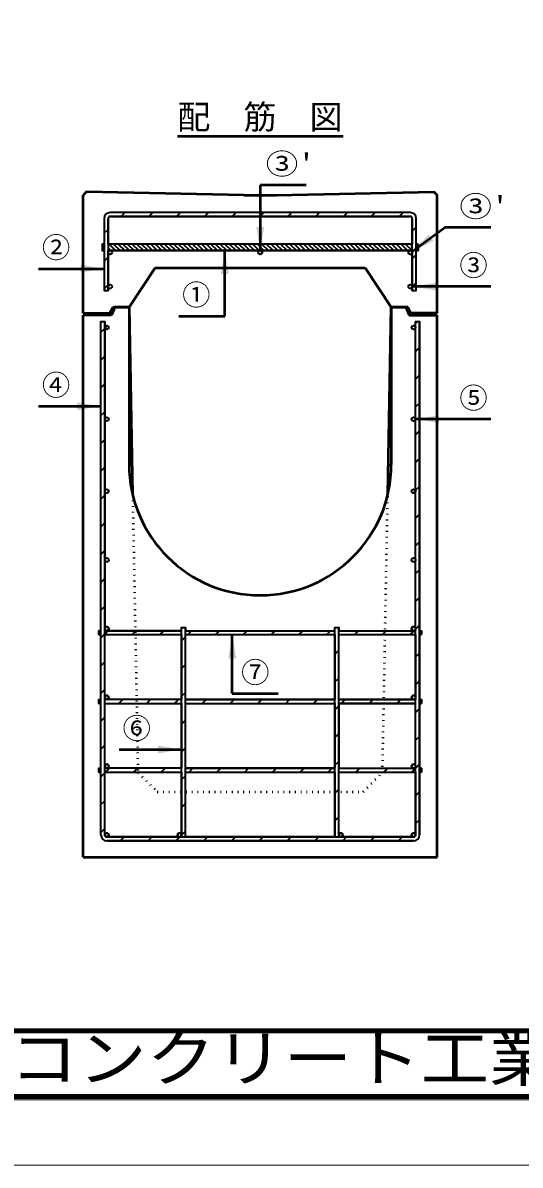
# Model space of a CAD drawing. Units: millimetres, scale not verified. Extents: x -2102 to 2102, y -1485 to 1485.
# Drawn here: x -1067 to -308, y -1485 to 259 of the extents above; entities that cross this region are included whole.
import ezdxf
from ezdxf.enums import TextEntityAlignment as Align

# ---------------------------------------------------------------- set-up
doc = ezdxf.new("R2010")
doc.units = ezdxf.units.MM
doc.header["$LTSCALE"] = 5
doc.linetypes.add('DOTTED', pattern=[1.75, 0.25, -1.5])
doc.layers.add('0-0_V-nasSTD', color=7, linetype='Continuous', lineweight=35)
doc.layers.add('0-1_0', color=7, linetype='Continuous', lineweight=50)
doc.styles.add('ＭＳ ゴシック', font='')
doc.styles.get('ＭＳ ゴシック').set_extended_font_data('MS Gothic')

msp = doc.modelspace()

# ---------------------------------------------------------------- linework, layer by layer
at = {"layer": '0-0_V-nasSTD', "lineweight": 50}
for p, q in [((-704.971, 11.744), (-704.971, -88.256)), ((-634.971, 11.744), (-704.971, 11.744)), ((-759.071, -188.256), (-759.071, -88.256)), ((-1042.971, -115.95), (-942.971, -115.95)), ((-352.971, -143.256), (-472.971, -143.256)), ((-829.071, -188.256), (-759.071, -188.256)), ((-1042.971, -326.063), (-947.971, -326.063)), ((-352.971, -345.756), (-467.971, -345.756)), ((-747.538, -764.756), (-747.538, -674.756)), ((-747.538, -764.756), (-677.538, -764.756)), ((-919.971, -850.264), (-824.971, -850.264))]:
    msp.add_line(p, q, dxfattribs=at)
at = {"layer": '0-0_V-nasSTD'}
for p, q in [((-475.971, -30.256), (-933.971, -30.256)), ((-475.971, -30.256), (-933.971, -30.256)), ((-917.333, -36.256), (-911.333, -30.256)), ((-874.906, -36.256), (-868.906, -30.256)), ((-832.48, -36.256), (-826.48, -30.256)), ((-790.053, -36.256), (-784.053, -30.256)), ((-747.627, -36.256), (-741.627, -30.256)), ((-705.201, -36.256), (-699.201, -30.256)), ((-662.774, -36.256), (-656.774, -30.256)), ((-620.348, -36.256), (-614.348, -30.256)), ((-577.921, -36.256), (-571.921, -30.256)), ((-535.495, -36.256), (-529.495, -30.256)), ((-493.068, -36.256), (-487.068, -30.256)), ((-942.971, -39.256), (-942.971, -149.256)), ((-942.971, -39.256), (-942.971, -78.256)), ((-936.971, -39.256), (-936.971, -149.256)), ((-936.971, -78.256), (-936.971, -39.256)), ((-475.971, -36.256), (-933.971, -36.256)), ((-933.971, -36.256), (-475.971, -36.256)), ((-472.971, -149.256), (-472.971, -39.256)), ((-472.971, -39.256), (-472.971, -78.256)), ((-466.971, -149.256), (-466.971, -39.256)), ((-466.971, -78.256), (-466.971, -39.256)), ((-942.971, -61.894), (-936.971, -55.894)), ((-472.971, -58.584), (-466.971, -52.584)), ((-945.971, -78.256), (-945.971, -88.256)), ((-945.971, -78.256), (-942.971, -78.256)), ((-945.971, -82.05), (-942.971, -85.05)), ((-472.971, -78.256), (-936.971, -78.256)), ((-936.971, -83.979), (-932.694, -88.256)), ((-935.623, -78.256), (-925.623, -88.256)), ((-928.552, -78.256), (-918.552, -88.256)), ((-921.481, -78.256), (-911.481, -88.256)), ((-914.41, -78.256), (-904.41, -88.256)), ((-907.339, -78.256), (-897.339, -88.256)), ((-900.268, -78.256), (-890.268, -88.256)), ((-893.197, -78.256), (-883.197, -88.256)), ((-886.126, -78.256), (-876.126, -88.256)), ((-879.055, -78.256), (-869.055, -88.256)), ((-871.984, -78.256), (-861.984, -88.256)), ((-864.912, -78.256), (-854.912, -88.256)), ((-857.841, -78.256), (-847.841, -88.256)), ((-850.77, -78.256), (-840.77, -88.256)), ((-843.699, -78.256), (-833.699, -88.256)), ((-836.628, -78.256), (-826.628, -88.256)), ((-829.557, -78.256), (-819.557, -88.256)), ((-822.486, -78.256), (-812.486, -88.256)), ((-815.415, -78.256), (-805.415, -88.256)), ((-808.344, -78.256), (-798.344, -88.256)), ((-801.273, -78.256), (-791.273, -88.256)), ((-794.202, -78.256), (-784.202, -88.256)), ((-787.131, -78.256), (-777.131, -88.256)), ((-780.06, -78.256), (-770.06, -88.256)), ((-772.989, -78.256), (-762.989, -88.256)), ((-765.918, -78.256), (-755.918, -88.256)), ((-758.846, -78.256), (-748.846, -88.256)), ((-751.775, -78.256), (-741.775, -88.256)), ((-744.704, -78.256), (-734.704, -88.256)), ((-737.633, -78.256), (-727.633, -88.256)), ((-730.562, -78.256), (-720.562, -88.256)), ((-723.491, -78.256), (-713.491, -88.256)), ((-716.42, -78.256), (-706.42, -88.256)), ((-709.349, -78.256), (-699.349, -88.256)), ((-702.278, -78.256), (-692.278, -88.256)), ((-695.207, -78.256), (-685.207, -88.256)), ((-688.136, -78.256), (-678.136, -88.256)), ((-681.065, -78.256), (-671.065, -88.256)), ((-673.994, -78.256), (-663.994, -88.256)), ((-666.923, -78.256), (-656.923, -88.256)), ((-659.852, -78.256), (-649.852, -88.256)), ((-652.78, -78.256), (-642.78, -88.256)), ((-645.709, -78.256), (-635.709, -88.256)), ((-638.638, -78.256), (-628.638, -88.256)), ((-631.567, -78.256), (-621.567, -88.256)), ((-624.496, -78.256), (-614.496, -88.256)), ((-617.425, -78.256), (-607.425, -88.256)), ((-610.354, -78.256), (-600.354, -88.256)), ((-603.283, -78.256), (-593.283, -88.256)), ((-596.212, -78.256), (-586.212, -88.256)), ((-589.141, -78.256), (-579.141, -88.256)), ((-582.07, -78.256), (-572.07, -88.256)), ((-574.999, -78.256), (-564.999, -88.256)), ((-567.928, -78.256), (-557.928, -88.256)), ((-560.857, -78.256), (-550.857, -88.256)), ((-553.785, -78.256), (-543.785, -88.256)), ((-546.714, -78.256), (-536.714, -88.256)), ((-539.643, -78.256), (-529.643, -88.256)), ((-532.572, -78.256), (-522.572, -88.256)), ((-525.501, -78.256), (-515.501, -88.256)), ((-518.43, -78.256), (-508.43, -88.256)), ((-511.359, -78.256), (-501.359, -88.256)), ((-504.288, -78.256), (-494.288, -88.256)), ((-497.217, -78.256), (-487.217, -88.256)), ((-490.146, -78.256), (-480.146, -88.256)), ((-483.075, -78.256), (-473.075, -88.256)), ((-476.004, -78.256), (-472.971, -81.289)), ((-466.971, -78.256), (-463.971, -78.256)), ((-463.971, -78.256), (-466.971, -78.256)), ((-466.971, -80.217), (-463.971, -83.217)), ((-463.971, -78.256), (-463.971, -88.256)), ((-945.971, -88.256), (-942.971, -88.256)), ((-942.971, -104.32), (-936.971, -98.32)), ((-472.971, -88.256), (-936.971, -88.256)), ((-932.546, -93.896), (-931.331, -92.68)), ((-704.767, -94.249), (-701.978, -91.459)), ((-475.971, -88.256), (-472.971, -88.256)), ((-472.971, -101.011), (-466.971, -95.011)), ((-466.971, -87.289), (-466.004, -88.256)), ((-466.971, -88.256), (-463.971, -88.256)), ((-472.971, -143.437), (-466.971, -137.437)), ((-942.971, -146.747), (-936.971, -140.747)), ((-942.971, -149.256), (-936.971, -149.256)), ((-475.783, -146.25), (-472.977, -143.443)), ((-472.971, -149.256), (-466.971, -149.256)), ((-947.971, -196.756), (-941.971, -196.756)), ((-947.971, -980.756), (-947.971, -196.756)), ((-947.971, -213.126), (-941.971, -207.126)), ((-941.971, -980.756), (-941.971, -196.756)), ((-941.744, -206.899), (-937.827, -202.982)), ((-473.97, -205.816), (-470.911, -202.756)), ((-467.971, -196.756), (-461.971, -196.756)), ((-467.971, -980.756), (-467.971, -196.756)), ((-467.971, -199.816), (-464.91, -196.756)), ((-461.971, -980.756), (-461.971, -196.756)), ((-467.971, -242.243), (-461.971, -236.243)), ((-947.971, -255.552), (-941.971, -249.552)), ((-467.971, -284.669), (-461.971, -278.669)), ((-947.971, -297.979), (-941.971, -291.979)), ((-467.971, -327.095), (-461.971, -321.095)), ((-947.971, -340.405), (-941.971, -334.405)), ((-467.971, -369.522), (-461.971, -363.522)), ((-947.971, -382.831), (-941.971, -376.831)), ((-467.971, -411.948), (-461.971, -405.948)), ((-947.971, -425.258), (-941.971, -419.258)), ((-467.971, -454.375), (-461.971, -448.375)), ((-947.971, -467.684), (-941.971, -461.684)), ((-939.042, -458.755), (-935.972, -455.685)), ((-472.122, -458.526), (-468.201, -454.604)), ((-947.971, -510.111), (-941.971, -504.111)), ((-467.971, -496.801), (-461.971, -490.801)), ((-467.971, -539.227), (-461.971, -533.227)), ((-947.971, -552.537), (-941.971, -546.537)), ((-467.971, -581.654), (-461.971, -575.654)), ((-947.971, -594.963), (-941.971, -588.963)), ((-467.971, -624.08), (-461.971, -618.08)), ((-947.971, -637.39), (-941.971, -631.39)), ((-467.971, -666.507), (-461.971, -660.507)), ((-950.971, -668.756), (-950.971, -674.756)), ((-950.971, -668.756), (-947.971, -668.756)), ((-950.971, -674.756), (-947.971, -674.756)), ((-947.971, -679.816), (-936.91, -668.756)), ((-824.971, -668.756), (-941.971, -668.756)), ((-941.971, -674.756), (-824.971, -674.756)), ((-900.484, -674.756), (-894.484, -668.756)), ((-858.057, -674.756), (-852.057, -668.756)), ((-824.971, -983.756), (-824.971, -663.756)), ((-824.971, -663.756), (-818.971, -663.756)), ((-824.971, -684.095), (-818.971, -678.095)), ((-818.971, -983.756), (-818.971, -663.756)), ((-818.971, -668.756), (-590.971, -668.756)), ((-818.971, -674.756), (-590.971, -674.756)), ((-815.631, -674.756), (-809.631, -668.756)), ((-773.205, -674.756), (-767.205, -668.756)), ((-730.778, -674.756), (-724.778, -668.756)), ((-688.352, -674.756), (-682.352, -668.756)), ((-645.925, -674.756), (-639.925, -668.756)), ((-603.499, -674.756), (-597.499, -668.756)), ((-590.971, -983.756), (-590.971, -663.756)), ((-590.971, -663.756), (-584.971, -663.756)), ((-584.971, -983.756), (-584.971, -663.756)), ((-584.971, -668.756), (-467.971, -668.756)), ((-584.971, -674.756), (-467.971, -674.756)), ((-561.073, -674.756), (-555.073, -668.756)), ((-518.646, -674.756), (-512.646, -668.756)), ((-476.22, -674.756), (-470.22, -668.756)), ((-470.087, -668.622), (-468.104, -666.64)), ((-461.971, -674.756), (-458.971, -674.756)), ((-590.971, -704.654), (-584.971, -698.654)), ((-467.971, -708.933), (-461.971, -702.933)), ((-947.971, -722.243), (-941.971, -716.243)), ((-824.971, -726.522), (-818.971, -720.522)), ((-590.971, -747.08), (-584.971, -741.08)), ((-467.971, -751.359), (-461.971, -745.359)), ((-947.971, -764.669), (-941.971, -758.669)), ((-824.971, -768.948), (-818.971, -762.948)), ((-950.971, -773.756), (-950.971, -779.756)), ((-950.971, -773.756), (-947.971, -773.756)), ((-950.971, -779.756), (-947.971, -779.756)), ((-824.971, -773.756), (-941.971, -773.756)), ((-941.971, -779.756), (-824.971, -779.756)), ((-920.631, -779.756), (-914.631, -773.756)), ((-878.205, -779.756), (-872.205, -773.756)), ((-835.778, -779.756), (-829.778, -773.756)), ((-818.971, -773.756), (-590.971, -773.756)), ((-818.971, -779.756), (-590.971, -779.756)), ((-793.352, -779.756), (-787.352, -773.756)), ((-750.925, -779.756), (-744.925, -773.756)), ((-708.499, -779.756), (-702.499, -773.756)), ((-666.073, -779.756), (-660.073, -773.756)), ((-623.646, -779.756), (-617.646, -773.756)), ((-590.971, -789.507), (-584.971, -783.507)), ((-584.971, -773.756), (-467.971, -773.756)), ((-584.971, -779.756), (-467.971, -779.756)), ((-581.22, -779.756), (-575.22, -773.756)), ((-538.793, -779.756), (-532.793, -773.756)), ((-496.367, -779.756), (-490.367, -773.756)), ((-461.971, -779.756), (-458.971, -779.756)), ((-947.971, -807.095), (-941.971, -801.095)), ((-467.971, -793.786), (-461.971, -787.786)), ((-824.971, -811.375), (-818.971, -805.375)), ((-590.971, -831.933), (-584.971, -825.933)), ((-467.971, -836.212), (-461.971, -830.212)), ((-947.971, -849.522), (-941.971, -843.522)), ((-824.971, -853.801), (-818.971, -847.801)), ((-590.971, -874.359), (-584.971, -868.359)), ((-950.971, -878.756), (-950.971, -884.756)), ((-950.971, -878.756), (-947.971, -878.756)), ((-950.971, -884.756), (-947.971, -884.756)), ((-947.971, -891.948), (-941.971, -885.948)), ((-941.971, -875.756), (-941.971, -878.756)), ((-824.971, -878.756), (-941.971, -878.756)), ((-941.971, -884.756), (-824.971, -884.756)), ((-941.971, -980.756), (-941.971, -884.756)), ((-940.778, -884.756), (-934.778, -878.756)), ((-898.352, -884.756), (-892.352, -878.756)), ((-855.925, -884.756), (-849.925, -878.756)), ((-818.971, -878.756), (-590.971, -878.756)), ((-818.971, -884.756), (-590.971, -884.756)), ((-813.499, -884.756), (-807.499, -878.756)), ((-771.073, -884.756), (-765.073, -878.756)), ((-728.646, -884.756), (-722.646, -878.756)), ((-686.22, -884.756), (-680.22, -878.756)), ((-643.793, -884.756), (-637.793, -878.756)), ((-601.367, -884.756), (-595.367, -878.756)), ((-584.971, -878.756), (-467.971, -878.756)), ((-584.971, -884.756), (-467.971, -884.756)), ((-558.941, -884.756), (-552.941, -878.756)), ((-516.514, -884.756), (-510.514, -878.756)), ((-474.088, -884.756), (-468.088, -878.756)), ((-467.971, -878.639), (-461.971, -872.639)), ((-461.971, -884.756), (-458.971, -884.756)), ((-824.971, -896.227), (-818.971, -890.227)), ((-590.971, -916.786), (-584.971, -910.786)), ((-467.971, -921.065), (-461.971, -915.065)), ((-947.971, -934.375), (-941.971, -928.375)), ((-824.971, -938.654), (-818.971, -932.654)), ((-590.971, -959.212), (-584.971, -953.212)), ((-467.971, -963.492), (-461.971, -957.492)), ((-947.971, -976.801), (-941.971, -970.801)), ((-824.971, -981.08), (-818.971, -975.08)), ((-947.971, -980.756), (-947.971, -980.756)), ((-941.971, -980.756), (-941.971, -980.756)), ((-941.971, -980.756), (-941.971, -980.756)), ((-938.971, -983.756), (-470.971, -983.756)), ((-938.971, -989.756), (-470.971, -989.756)), ((-470.971, -989.756), (-938.971, -989.756)), ((-918.499, -989.756), (-912.499, -983.756)), ((-876.073, -989.756), (-870.073, -983.756)), ((-833.646, -989.756), (-827.646, -983.756)), ((-827.626, -983.736), (-824.991, -981.1)), ((-791.22, -989.756), (-785.22, -983.756)), ((-748.793, -989.756), (-742.793, -983.756)), ((-706.367, -989.756), (-700.367, -983.756)), ((-663.941, -989.756), (-657.941, -983.756)), ((-621.514, -989.756), (-615.514, -983.756)), ((-579.088, -989.756), (-573.088, -983.756)), ((-536.661, -989.756), (-530.661, -983.756)), ((-494.235, -989.756), (-488.235, -983.756))]:
    msp.add_line(p, q, dxfattribs=at)
at = {"layer": '0-0_V-nasSTD', "lineweight": 18}
for points in [[(-2102.5, -1485), (-2102.5, 1485), (2102.5, 1485), (2102.5, -1485)], [(-2002.5, -1385), (-2002.5, 1385), (2002.5, 1385), (2002.5, -1385)]]:
    msp.add_lwpolyline(points, close=True, dxfattribs=at)
at = {"layer": '0-0_V-nasSTD', "lineweight": 100}
msp.add_lwpolyline([(-1997.5, 1380), (-1997.5, -1380), (1997.5, -1380), (1997.5, 1380)], close=True, dxfattribs=at)
at = {"layer": '0-0_V-nasSTD', "lineweight": 50}
msp.add_lwpolyline([(-352.971, -53.256), (-422.971, -53.256), (-473.258, -89.976)], dxfattribs=at)
at = {"layer": '0-0_V-nasSTD'}
for points in [[(-942.971, -78.256), (-945.971, -78.256), (-945.971, -88.256), (-942.971, -88.256)], [(-472.971, -78.256), (-704.971, -78.256), (-936.971, -78.256)], [(-466.971, -88.256), (-463.971, -88.256), (-463.971, -78.256)], [(-942.971, -88.256), (-942.971, -149.256), (-936.971, -149.256), (-936.971, -143.256), (-936.971, -91.256), (-936.971, -88.256)], [(-936.971, -91.256), (-936.971, -88.256), (-933.971, -88.256)], [(-936.971, -88.256), (-933.971, -88.256), (-475.971, -88.256)], [(-475.971, -88.256), (-472.971, -88.256), (-472.971, -91.256)], [(-472.971, -88.256), (-472.971, -91.256), (-472.971, -143.256), (-472.971, -149.256), (-466.971, -149.256), (-466.971, -88.256)], [(-947.971, -773.756), (-947.971, -674.756), (-950.971, -674.756), (-950.971, -668.756), (-947.971, -668.756), (-947.971, -196.756), (-941.971, -196.756), (-941.971, -205.756), (-941.971, -345.756), (-941.971, -455.756), (-941.971, -560.756), (-941.971, -665.756), (-941.971, -668.756), (-938.971, -668.756), (-824.971, -668.756), (-824.971, -663.756), (-818.971, -663.756), (-818.971, -668.756), (-590.971, -668.756), (-590.971, -663.756), (-584.971, -663.756), (-584.971, -668.756), (-470.971, -668.756), (-467.971, -668.756), (-467.971, -665.756), (-467.971, -560.756), (-467.971, -455.756), (-467.971, -345.756), (-467.971, -205.756), (-467.971, -196.756), (-461.971, -196.756), (-461.971, -668.756), (-461.971, -674.756), (-461.971, -773.756), (-461.971, -779.756), (-461.971, -878.756), (-461.971, -884.756), (-461.971, -980.756), (-461.971, -980.756)], [(-947.971, -668.756), (-950.971, -668.756), (-950.971, -674.756), (-947.971, -674.756)], [(-938.971, -668.756), (-941.971, -668.756), (-941.971, -665.756)], [(-461.971, -668.756), (-458.971, -668.756), (-458.971, -674.756)], [(-947.971, -980.756), (-947.971, -980.756), (-947.971, -884.756), (-950.971, -884.756), (-950.971, -878.756), (-947.971, -878.756), (-947.971, -779.756), (-950.971, -779.756), (-950.971, -773.756), (-947.971, -773.756)], [(-461.971, -773.756), (-458.971, -773.756), (-458.971, -779.756)], [(-941.971, -884.756), (-824.971, -884.756), (-824.971, -980.756), (-824.971, -983.756), (-827.971, -983.756), (-938.971, -983.756)], [(-584.971, -980.756), (-584.971, -884.756), (-467.971, -884.756), (-467.971, -980.756), (-467.971, -980.756)], [(-461.971, -878.756), (-458.971, -878.756), (-458.971, -884.756)], [(-941.971, -980.756), (-941.971, -980.756), (-941.971, -980.756)], [(-470.971, -983.756), (-581.971, -983.756), (-584.971, -983.756), (-584.971, -980.756)]]:
    msp.add_lwpolyline(points, dxfattribs=at)
for points in [[(-941.971, -674.756), (-824.971, -674.756), (-824.971, -773.756), (-938.971, -773.756), (-941.971, -773.756), (-941.971, -770.756)], [(-818.971, -674.756), (-590.971, -674.756), (-590.971, -773.756), (-818.971, -773.756)], [(-584.971, -773.756), (-584.971, -674.756), (-467.971, -674.756), (-467.971, -770.756), (-467.971, -773.756), (-470.971, -773.756)], [(-941.971, -779.756), (-824.971, -779.756), (-824.971, -878.756), (-938.971, -878.756), (-941.971, -878.756), (-941.971, -875.756)], [(-818.971, -779.756), (-590.971, -779.756), (-590.971, -878.756), (-818.971, -878.756)], [(-467.971, -875.756), (-467.971, -779.756), (-584.971, -779.756), (-584.971, -878.756), (-470.971, -878.756), (-467.971, -878.756)], [(-818.971, -884.756), (-590.971, -884.756), (-590.971, -983.756), (-818.971, -983.756)]]:
    msp.add_lwpolyline(points, close=True, dxfattribs=at)
for centre in [(-933.971, -91.256), (-933.971, -91.256), (-704.971, -91.256), (-704.971, -91.256), (-475.971, -91.256), (-475.971, -91.256), (-933.971, -143.256), (-933.971, -143.256), (-475.971, -143.256), (-475.971, -143.256), (-938.971, -205.756), (-938.971, -205.756), (-470.971, -205.756), (-470.971, -205.756), (-938.971, -345.756), (-938.971, -345.756), (-470.971, -345.756), (-470.971, -345.756), (-938.971, -455.756), (-938.971, -455.756), (-470.971, -455.756), (-470.971, -455.756), (-938.971, -560.756), (-938.971, -560.756), (-470.971, -560.756), (-470.971, -560.756), (-938.971, -665.756), (-470.971, -665.756), (-938.971, -770.756), (-470.971, -770.756), (-938.971, -875.756), (-470.971, -875.756), (-938.971, -980.756), (-827.971, -980.756), (-581.971, -980.756), (-470.971, -980.756)]:
    msp.add_circle(centre, 3, dxfattribs=at)
for centre, radius, start, end in [((-933.971, -39.256), 9, 90, 180), ((-933.971, -39.256), 9, 90, 180), ((-475.971, -39.256), 9, 0, 90), ((-475.971, -39.256), 9, 0, 90), ((-933.971, -39.256), 3, 90, 180), ((-933.971, -39.256), 3, 90, 180), ((-475.971, -39.256), 3, 0, 90), ((-475.971, -39.256), 3, 0, 90), ((-475.971, -91.256), 3, 90, 207.36074), ((-475.971, -91.256), 3, 90, 207.36074), ((-475.971, -91.256), 3, 207.36074, 0), ((-475.971, -91.256), 3, 0, 90), ((-938.971, -665.756), 3, 33.53099, 180), ((-938.971, -665.756), 3, 33.53099, 180), ((-470.971, -665.756), 3, 0, 270), ((-938.971, -665.756), 3, 180, 270), ((-938.971, -665.756), 3, 180, 270), ((-938.971, -665.756), 3, 270, 33.53099), ((-938.971, -665.756), 3, 270, 33.53099), ((-470.971, -665.756), 3, 270, 0), ((-938.971, -770.756), 3, 270, 180), ((-938.971, -770.756), 3, 180, 270), ((-470.971, -770.756), 3, 0, 270), ((-470.971, -770.756), 3, 270, 0), ((-938.971, -875.756), 3, 270, 180), ((-938.971, -875.756), 3, 180, 270), ((-470.971, -875.756), 3, 0, 270), ((-470.971, -875.756), 3, 270, 0), ((-938.971, -980.756), 9, 180, 270), ((-938.971, -980.756), 9, 180, 270), ((-938.971, -980.756), 3, 33.53099, 179.99996), ((-938.971, -980.756), 3, 180, 270), ((-938.971, -980.756), 3, 179.99996, 180), ((-938.971, -980.756), 3, 179.99996, 270), ((-938.971, -980.756), 3, 180, 270), ((-938.971, -980.756), 3, 270, 33.53099), ((-938.971, -980.756), 3, 270, 33.53099), ((-827.971, -980.756), 3, 0, 270), ((-827.971, -980.756), 3, 270, 0), ((-581.971, -980.756), 3, 270, 180), ((-581.971, -980.756), 3, 180, 270), ((-470.971, -980.756), 3, 146.37638, 270), ((-470.971, -980.756), 3, 146.37638, 270), ((-470.971, -980.756), 3, 0, 146.37638), ((-470.971, -980.756), 3, 270, 0), ((-470.971, -980.756), 9, 270, 0), ((-470.971, -980.756), 3, 270, 0), ((-470.971, -980.756), 3, 270, 0), ((-470.971, -980.756), 9, 270, 0), ((-470.971, -980.756), 3, 270, 0)]:
    msp.add_arc(centre, radius, start, end, dxfattribs=at)
for points in [[(-710.971, -52.256), (-704.971, -88.256), (-698.971, -52.256)], [(-473.258, -89.976), (-447.722, -63.9), (-444.184, -68.746)], [(-473.258, -89.976), (-444.184, -68.746), (-440.645, -73.591)], [(-765.071, -124.256), (-759.071, -88.256), (-753.071, -124.256)], [(-978.971, -121.95), (-978.971, -109.95), (-942.971, -115.95)], [(-472.971, -143.256), (-436.971, -149.256), (-436.971, -137.256)], [(-983.971, -332.063), (-983.971, -320.063), (-947.971, -326.063)], [(-467.971, -345.756), (-431.971, -351.756), (-431.971, -339.756)], [(-753.538, -710.756), (-747.538, -674.756), (-741.538, -710.756)], [(-860.971, -856.264), (-860.971, -844.264), (-824.971, -850.264)]]:
    msp.add_solid(points, dxfattribs=at)
at = {"layer": '0-1_0'}
for p, q in [((-831.374, 86.244), (-578.568, 86.244)), ((-974.971, -183.756), (-974.971, -3.756)), ((-729.971, -3.756), (-679.971, -3.756)), ((-434.971, -183.756), (-434.971, -3.756)), ((-864.971, -114.756), (-904.971, -174.756)), ((-864.971, -114.756), (-544.971, -114.756)), ((-544.971, -114.756), (-504.971, -174.756)), ((-931.971, -186.756), (-974.971, -186.756)), ((-974.971, -1014.756), (-974.971, -186.756)), ((-926.971, -174.756), (-931.971, -186.756)), ((-929.971, -174.756), (-904.971, -174.756)), ((-904.971, -174.756), (-926.971, -174.756)), ((-904.971, -174.756), (-904.971, -414.756)), ((-904.971, -174.756), (-899.556, -460.98)), ((-510.386, -460.98), (-504.971, -174.756)), ((-479.971, -174.756), (-504.971, -174.756)), ((-504.971, -174.756), (-504.971, -414.756)), ((-504.971, -174.756), (-482.971, -174.756)), ((-482.971, -174.756), (-477.971, -186.756)), ((-477.971, -186.756), (-434.971, -186.756)), ((-434.971, -1014.756), (-434.971, -186.756)), ((-974.971, -1014.756), (-434.971, -1014.756))]:
    msp.add_line(p, q, dxfattribs=at)
at = {"layer": '0-1_0', "linetype": 'DOTTED'}
msp.add_line((-861.971, -914.756), (-547.971, -914.756), dxfattribs=at)
at = {"layer": '0-1_0', "lineweight": 100}
msp.add_line((-1997.5, -1280), (1997.5, -1280), dxfattribs=at)
at = {"layer": '0-1_0'}
for points in [[(-729.971, -3.756), (-969.971, 1.244), (-974.971, -3.756)], [(-679.971, -3.756), (-439.971, 1.244), (-434.971, -3.756)], [(-974.971, -183.756), (-934.971, -183.756), (-929.971, -174.756)], [(-434.971, -183.756), (-474.971, -183.756), (-479.971, -174.756)]]:
    msp.add_lwpolyline(points, dxfattribs=at)
at = {"layer": '0-1_0', "linetype": 'DOTTED'}
for points in [[(-899.556, -460.98), (-891.53, -885.196), (-861.971, -914.756)], [(-547.971, -914.756), (-518.412, -885.196), (-510.386, -460.98)]]:
    msp.add_lwpolyline(points, dxfattribs=at)
at = {"layer": '0-1_0'}
for start, end in [(180, 270), (270, 0)]:
    msp.add_arc((-704.971, -414.756), 200, start, end, dxfattribs=at)

# ---------------------------------------------------------------- texts
at = {"layer": '0-0_V-nasSTD', "style": 'ＭＳ ゴシック'}
for s, height, p in [('配\u3000筋\u3000図', 36.95, (-831.374, 86.244)), ('②', 31.67, (-1037.971, -108.95)), ('③', 31.67, (-401.171, -136.256)), ('①', 31.67, (-824.071, -181.256)), ('④', 31.67, (-1037.971, -319.063)), ('⑤', 31.67, (-401.171, -338.756)), ('⑦', 31.67, (-734.138, -757.756)), ('⑥', 31.67, (-914.971, -843.264))]:
    msp.add_text(s, height=height, dxfattribs=at).set_placement(p, align=Align.BOTTOM_LEFT)
for s, height, width, p in [("③'", 31.67, 1.15, (-696.571, 18.744)), ("③'", 31.67, 1.15, (-401.171, -46.256)), ('株式会社船生コンクリート工業', 69.65, 1.1, (-1714.221, -1377.45))]:
    msp.add_text(s, height=height, dxfattribs=dict(at, width=width)).set_placement(p, align=Align.BOTTOM_LEFT)

doc.saveas('drawing.dxf')
